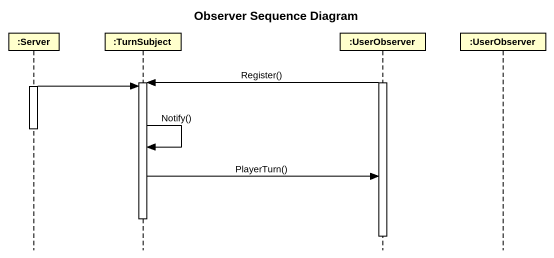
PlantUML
@startuml
title Observer Sequence Diagram
hide footbox
participant ":Server" as Server
participant ":TurnSubject" as TurnSubject
participant ":UserObserver" as UserObserver
participant ":UserObserver" as UserObserver_2

activate UserObserver
UserObserver -> TurnSubject : Register()
activate TurnSubject
activate Server
Server -> TurnSubject
deactivate Server
TurnSubject -> TurnSubject : Notify()
TurnSubject -> UserObserver : PlayerTurn()
deactivate TurnSubject
deactivate UserObserver
@enduml
